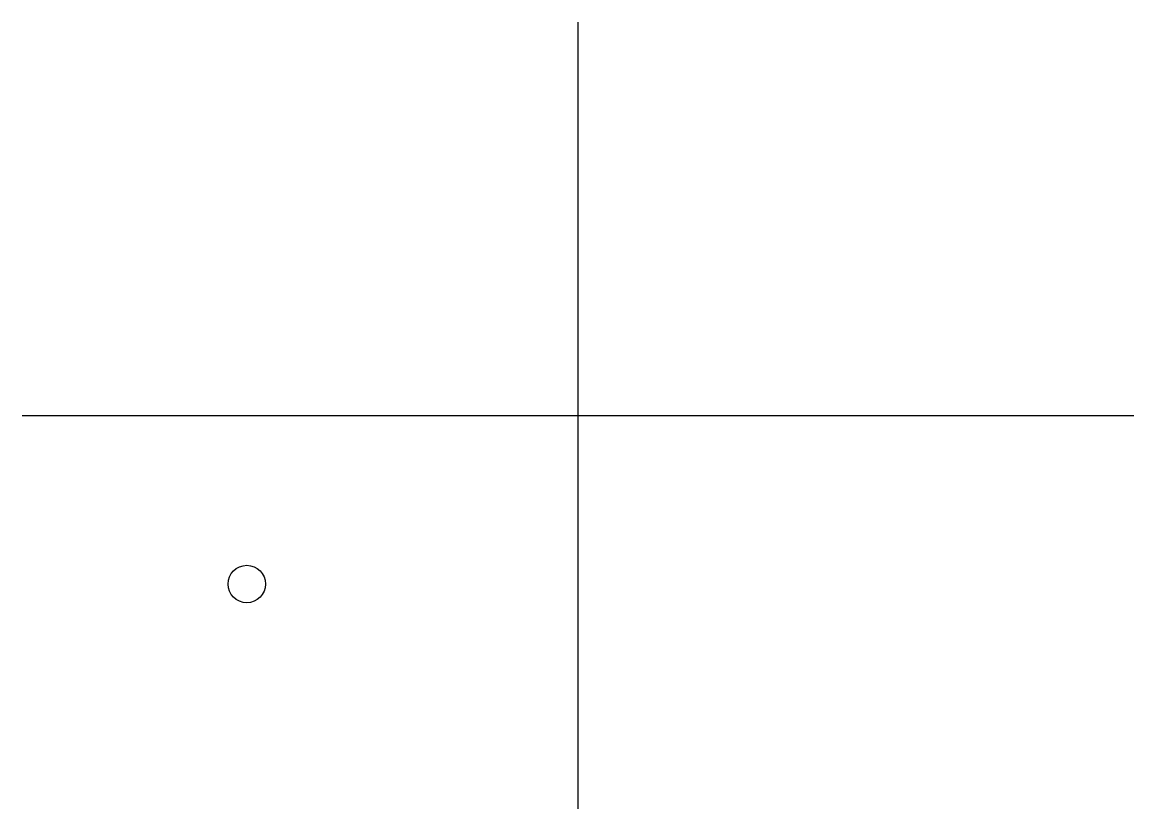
# Paper-space layout 'scale 1-1 with offset' of a CAD drawing. Header units: metres, sheet in millimetres. Extents: x -60 to 237, y -60 to 150.
import ezdxf

# ---------------------------------------------------------------- set-up
doc = ezdxf.new("R2010")
doc.units = ezdxf.units.M

psp = doc.layouts.new('scale 1-1 with offset')

# ---------------------------------------------------------------- linework, layer by layer
for p, q in [((88.5, -60), (88.5, 150)), ((-60, 45), (237, 45))]:
    psp.add_line(p, q)
psp.add_circle((0, 0), 5)

doc.saveas('drawing.dxf')
